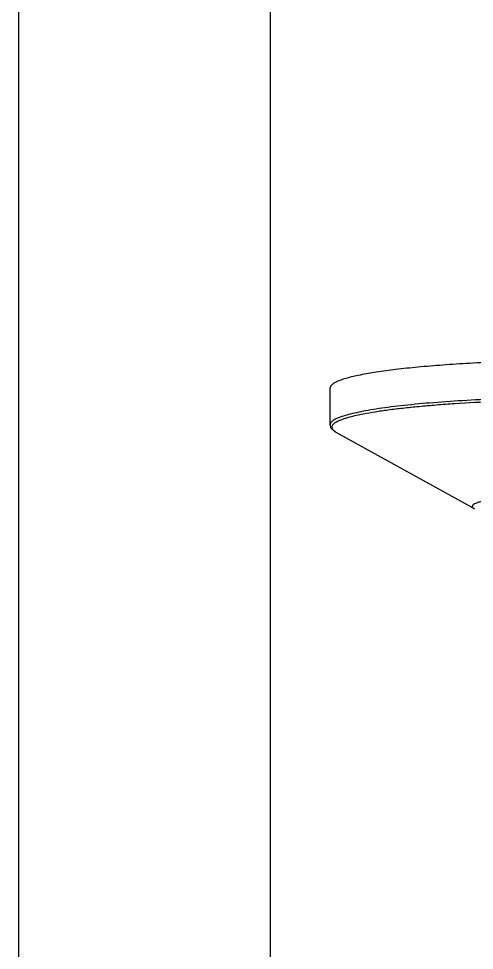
# Model space of a CAD drawing. Extents: x -7342 to 109, y -2615 to 214.
# Drawn here: x -5619.2 to -5572.1, y -2402.8 to -2306.6 of the extents above; entities that cross this region are included whole.
import ezdxf

# ---------------------------------------------------------------- set-up
doc = ezdxf.new("R2010")
doc.units = 0
doc.header["$LTSCALE"] = 7
doc.layers.get('0').update_dxf_attribs({"color": 2, "linetype": 'CONTINUOUS'})
doc.layers.add('DWG', color=7, linetype='CONTINUOUS')
doc.layers.add('TXT', color=4, linetype='CONTINUOUS')

msp = doc.modelspace()

# ---------------------------------------------------------------- linework, layer by layer
at = {"linetype": 'Continuous'}
msp.add_lwpolyline([(-5619.151, -2615.159), (-5025.151, -2615.159), (-5025.151, -2195.159), (-5619.151, -2195.159)], close=True, dxfattribs=at)
at = {"layer": 'DWG'}
for p, q in [((-5586.973, -2348.495), (-5586.973, -2344.691)), ((-5572.089, -2357.177), (-5586.346, -2349.285))]:
    msp.add_line(p, q, dxfattribs=at)
for points, knots in [([(-5550.333, -2341.981), (-5552.462, -2341.903), (-5556.776, -2341.805), (-5562.162, -2341.815), (-5566.455, -2341.905), (-5569.557, -2342.011), (-5572.515, -2342.154), (-5575.288, -2342.332), (-5577.836, -2342.543), (-5580.123, -2342.783), (-5582.117, -2343.049), (-5583.58, -2343.299), (-5584.581, -2343.515), (-5585.202, -2343.672), (-5585.732, -2343.832), (-5586.169, -2343.994), (-5586.513, -2344.159), (-5586.736, -2344.306), (-5586.861, -2344.428), (-5586.942, -2344.537), (-5586.973, -2344.632), (-5586.973, -2344.691)], [0, 0, 0, 0, 0.172276, 0.348704, 0.435379, 0.519395, 0.599573, 0.67479, 0.743999, 0.806244, 0.860679, 0.906591, 0.926172, 0.943433, 0.958341, 0.970888, 0.981109, 0.989112, 0.992366, 0.995198, 1, 1, 1, 1]), ([(-5569.66, -2345.826), (-5570.886, -2345.877), (-5573.237, -2345.996), (-5576.583, -2346.233), (-5579.146, -2346.478), (-5580.988, -2346.701), (-5582.197, -2346.872), (-5583.28, -2347.052), (-5584.232, -2347.239), (-5585.047, -2347.432), (-5585.721, -2347.63), (-5586.252, -2347.831), (-5586.6, -2348.012), (-5586.797, -2348.165), (-5586.896, -2348.272), (-5586.958, -2348.382), (-5586.973, -2348.459), (-5586.973, -2348.495)], [0, 0, 0, 0, 0.207061, 0.397084, 0.565965, 0.641332, 0.710115, 0.771961, 0.826579, 0.873727, 0.913253, 0.945112, 0.96948, 0.979047, 0.987079, 0.993891, 1, 1, 1, 1]), ([(-5569.976, -2346.117), (-5571.354, -2346.176), (-5573.369, -2346.284), (-5575.98, -2346.472), (-5577.768, -2346.626), (-5579.424, -2346.796), (-5580.936, -2346.979), (-5582.292, -2347.174), (-5583.483, -2347.38), (-5584.501, -2347.595), (-5585.234, -2347.789), (-5585.727, -2347.952), (-5586.028, -2348.068), (-5586.281, -2348.186), (-5586.487, -2348.304), (-5586.645, -2348.424), (-5586.756, -2348.546), (-5586.818, -2348.673), (-5586.828, -2348.856), (-5586.708, -2349.031), (-5586.53, -2349.175), (-5586.412, -2349.248), (-5586.346, -2349.285)], [0, 0, 0, 0, 0.229153, 0.335422, 0.435135, 0.52759, 0.612144, 0.688222, 0.755321, 0.813029, 0.861047, 0.881373, 0.899243, 0.914687, 0.92777, 0.938627, 0.947518, 0.954925, 0.961677, 0.977122, 0.987473, 1, 1, 1, 1]), ([(-5586.346, -2349.285), (-5586.429, -2349.239), (-5586.584, -2349.143), (-5586.785, -2348.968), (-5586.933, -2348.754), (-5586.973, -2348.582), (-5586.973, -2348.495)], [0, 0, 0, 0, 0.269242, 0.516322, 0.753196, 1, 1, 1, 1]), ([(-5570.802, -2356.297), (-5570.959, -2356.328), (-5571.246, -2356.39), (-5571.632, -2356.493), (-5571.932, -2356.599), (-5572.126, -2356.695), (-5572.233, -2356.777), (-5572.283, -2356.833), (-5572.311, -2356.893), (-5572.315, -2356.978), (-5572.258, -2357.059), (-5572.175, -2357.127), (-5572.12, -2357.16), (-5572.089, -2357.177)], [0, 0, 0, 0, 0.235523, 0.431375, 0.587007, 0.703092, 0.747329, 0.7836, 0.813927, 0.841727, 0.905611, 0.948352, 1, 1, 1, 1])]:
    msp.add_open_spline(points, degree=3, knots=knots, dxfattribs=at)
at = {"layer": 'TXT', "color": 4}
msp.add_line((-5593.151, -2604.159), (-5593.151, -2214.159), dxfattribs=at)

doc.saveas('drawing.dxf')
